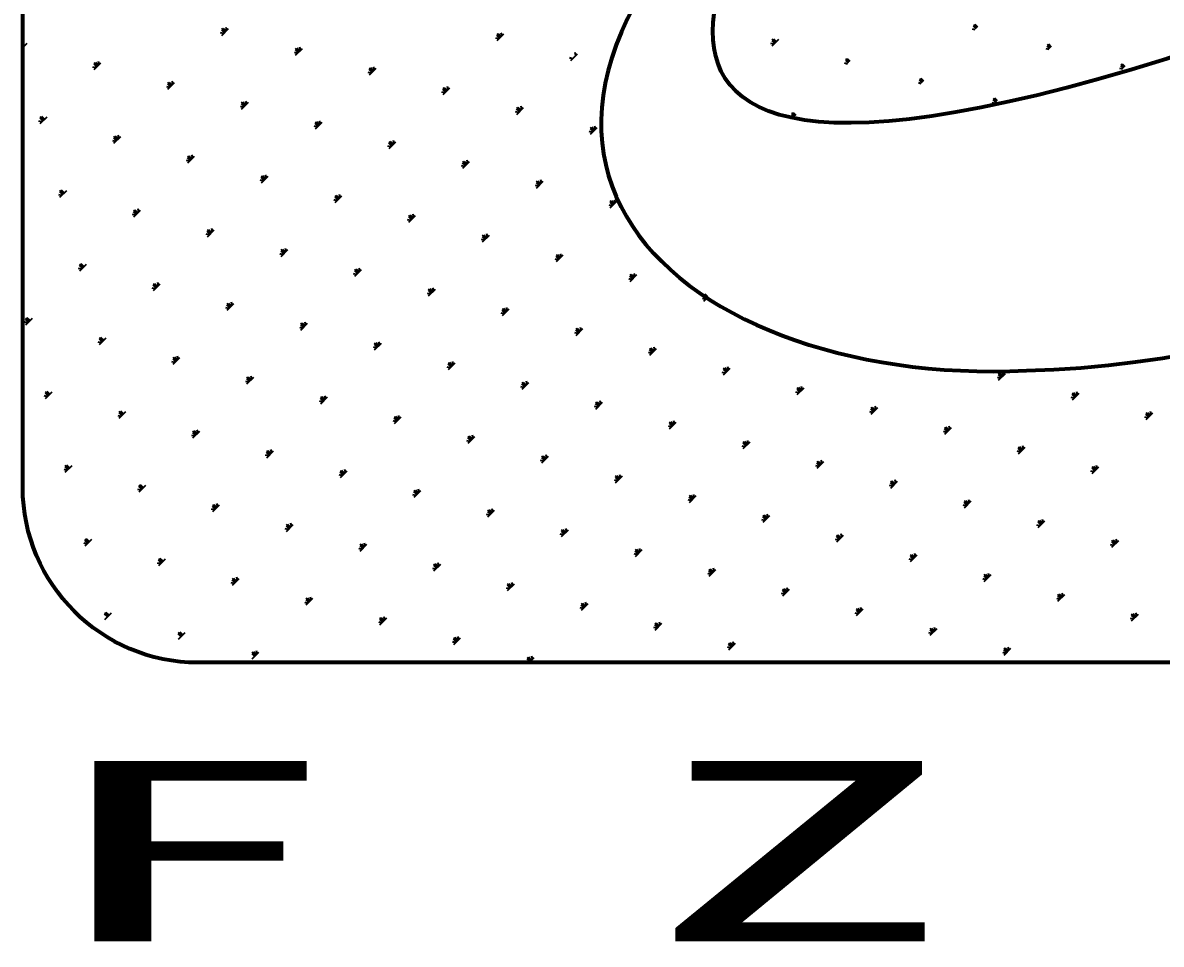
# Model space of a CAD drawing. Extents: x 962303 to 1579583, y -174742 to 224716.
# Drawn here: x 1572722 to 1574121, y 134987 to 136120 of the extents above; entities that cross this region are included whole.
import ezdxf

# ---------------------------------------------------------------- set-up
doc = ezdxf.new("R2010")
doc.units = 0
doc.header["$LTSCALE"] = 1000
doc.header["$MEASUREMENT"] = 0
doc.layers.add('PUB_TITLE', color=4, linetype='Continuous')
doc.styles.add('STYLE1', font='simhei.ttf', dxfattribs={"width": 0.8})

msp = doc.modelspace()

# ---------------------------------------------------------------- linework, layer by layer
at = {"layer": 'PUB_TITLE', "color": 4}
for p, q in [((1572972, 136110), (1572968.7, 136113.3)), ((1572973.1, 136111), (1572972.1, 136114.6)), ((1573893.5, 136112.7), (1573890.2, 136116)), ((1573894.5, 136113.7), (1573890.4, 136117.8)), ((1573895.6, 136114.7), (1573892.2, 136118.1)), ((1572968.9, 136106.9), (1572965.3, 136107.8)), ((1572970, 136107.9), (1572966.6, 136111.2)), ((1572971, 136108.9), (1572966.9, 136113.1)), ((1572966.9, 136104.8), (1572975.1, 136113.1)), ((1573307, 136100.4), (1573303.3, 136101.3)), ((1573308, 136101.4), (1573304.7, 136104.7)), ((1573309, 136102.4), (1573304.9, 136106.6)), ((1573304.9, 136098.3), (1573313.2, 136106.6)), ((1573310.1, 136103.5), (1573306.7, 136106.8)), ((1573311.1, 136104.5), (1573310.1, 136108.1)), ((1573647.1, 136095.9), (1573642.9, 136100.1)), ((1573642.9, 136091.8), (1573651.2, 136100.1)), ((1573648.1, 136097), (1573644.8, 136100.3)), ((1573892.4, 136111.6), (1573888.8, 136112.6)), ((1572722.2, 136089.8), (1572727.7, 136095.3)), ((1572724.6, 136092.2), (1572722.2, 136094.6)), ((1572723.5, 136091.2), (1572722.2, 136092.5)), ((1572722.5, 136090.1), (1572722.2, 136090.4)), ((1573060.5, 136083.6), (1573057.2, 136087)), ((1573061.6, 136084.7), (1573057.4, 136088.8)), ((1573057.4, 136080.5), (1573065.7, 136088.8)), ((1573062.6, 136085.7), (1573059.3, 136089)), ((1573063.6, 136086.7), (1573062.7, 136090.4)), ((1573645, 136093.9), (1573641.4, 136094.8)), ((1573646, 136094.9), (1573642.7, 136098.2)), ((1573983, 136087.4), (1573979.4, 136088.3)), ((1573984.1, 136088.4), (1573980.7, 136091.7)), ((1573985.1, 136089.4), (1573981, 136093.6)), ((1573986.1, 136090.5), (1573982.8, 136093.8)), ((1572815.1, 136067.9), (1572811.8, 136071.3)), ((1572816.2, 136069), (1572815.2, 136072.6)), ((1573059.5, 136082.6), (1573055.9, 136083.6)), ((1573397.5, 136076.1), (1573393.9, 136077.1)), ((1573395.5, 136074), (1573403.7, 136082.3)), ((1573401.7, 136080.2), (1573400.7, 136083.9)), ((1573736.6, 136070.6), (1573733.3, 136073.9)), ((1573737.6, 136071.7), (1573733.5, 136075.8)), ((1573738.7, 136072.7), (1573735.4, 136076)), ((1572812, 136064.8), (1572808.4, 136065.8)), ((1572813.1, 136065.9), (1572809.8, 136069.2)), ((1572814.1, 136066.9), (1572810, 136071.1)), ((1572810, 136062.8), (1572818.3, 136071.1)), ((1573150.1, 136058.3), (1573146.5, 136059.3)), ((1573151.1, 136059.4), (1573147.8, 136062.7)), ((1573152.1, 136060.4), (1573148, 136064.5)), ((1573148, 136056.3), (1573156.3, 136064.5)), ((1573153.2, 136061.4), (1573149.9, 136064.8)), ((1573154.2, 136062.5), (1573153.2, 136066.1)), ((1573735.6, 136069.6), (1573731.9, 136070.6)), ((1574073.6, 136063.1), (1574070, 136064.1)), ((1574074.6, 136064.1), (1574071.3, 136067.4)), ((1574075.7, 136065.2), (1574071.5, 136069.3)), ((1574076.7, 136066.2), (1574073.4, 136069.5)), ((1572903.7, 136041.6), (1572900.3, 136044.9)), ((1572904.7, 136042.6), (1572900.5, 136046.8)), ((1572900.5, 136038.5), (1572908.8, 136046.8)), ((1572905.7, 136043.7), (1572902.4, 136047)), ((1572906.8, 136044.7), (1572905.8, 136048.3)), ((1573826.1, 136045.3), (1573822.5, 136046.3)), ((1573827.2, 136046.4), (1573823.9, 136049.7)), ((1573828.2, 136047.4), (1573824.1, 136051.5)), ((1573829.2, 136048.4), (1573825.9, 136051.8)), ((1572902.6, 136040.6), (1572899, 136041.5)), ((1573240.7, 136034.1), (1573237, 136035)), ((1573241.7, 136035.1), (1573238.4, 136038.4)), ((1573242.7, 136036.1), (1573238.6, 136040.3)), ((1573238.6, 136032), (1573246.9, 136040.3)), ((1573243.8, 136037.2), (1573240.4, 136040.5)), ((1573244.8, 136038.2), (1573243.8, 136041.8)), ((1572993.2, 136016.3), (1572989.6, 136017.3)), ((1572994.2, 136017.3), (1572990.9, 136020.6)), ((1572995.3, 136018.4), (1572991.1, 136022.5)), ((1572991.1, 136014.2), (1572999.4, 136022.5)), ((1572996.3, 136019.4), (1572993, 136022.7)), ((1572997.3, 136020.4), (1572996.4, 136024.1)), ((1573333.3, 136011.9), (1573329.2, 136016)), ((1573329.2, 136007.7), (1573337.4, 136016)), ((1573334.3, 136012.9), (1573331, 136016.2)), ((1573335.4, 136013.9), (1573334.4, 136017.6)), ((1573916.7, 136021.1), (1573913.1, 136022)), ((1573917.8, 136022.1), (1573914.4, 136025.4)), ((1573918.8, 136023.1), (1573914.6, 136027.3)), ((1573919.8, 136024.2), (1573916.5, 136027.5)), ((1572746.8, 135999.6), (1572743.5, 136002.9)), ((1572747.8, 136000.6), (1572743.7, 136004.7)), ((1572743.7, 135996.5), (1572752, 136004.7)), ((1572748.8, 136001.6), (1572745.5, 136005)), ((1573331.2, 136009.8), (1573327.6, 136010.8)), ((1573332.3, 136010.8), (1573328.9, 136014.1)), ((1573669.3, 136003.3), (1573665.6, 136004.3)), ((1573670.3, 136004.3), (1573667, 136007.6)), ((1573671.3, 136005.4), (1573667.2, 136009.5)), ((1573672.4, 136006.4), (1573669.1, 136009.7)), ((1572745.7, 135998.5), (1572742.1, 135999.5)), ((1573083.8, 135992), (1573080.1, 135993)), ((1573084.8, 135993.1), (1573081.5, 135996.4)), ((1573085.8, 135994.1), (1573081.7, 135998.2)), ((1573081.7, 135990), (1573090, 135998.2)), ((1573086.9, 135995.1), (1573083.6, 135998.5)), ((1573087.9, 135996.2), (1573086.9, 135999.8)), ((1573422.8, 135986.6), (1573419.5, 135989.9)), ((1573423.9, 135987.6), (1573419.7, 135991.7)), ((1573419.7, 135983.5), (1573428, 135991.7)), ((1573424.9, 135988.6), (1573421.6, 135991.9)), ((1573425.9, 135989.7), (1573425, 135993.3)), ((1572836.3, 135974.3), (1572832.7, 135975.2)), ((1572837.3, 135975.3), (1572834, 135978.6)), ((1572838.4, 135976.3), (1572834.2, 135980.5)), ((1572834.2, 135972.2), (1572842.5, 135980.5)), ((1572839.4, 135977.4), (1572836.1, 135980.7)), ((1572840.5, 135978.4), (1572839.5, 135982)), ((1573176.4, 135969.8), (1573172.3, 135974)), ((1573172.3, 135965.7), (1573180.6, 135974)), ((1573177.5, 135970.9), (1573174.1, 135974.2)), ((1573178.5, 135971.9), (1573177.5, 135975.5)), ((1573421.8, 135985.5), (1573418.2, 135986.5)), ((1573174.3, 135967.8), (1573170.7, 135968.7)), ((1573175.4, 135968.8), (1573172.1, 135972.1)), ((1572926.9, 135950), (1572923.3, 135951)), ((1572927.9, 135951), (1572924.6, 135954.3)), ((1572929, 135952.1), (1572924.8, 135956.2)), ((1572924.8, 135947.9), (1572933.1, 135956.2)), ((1572930, 135953.1), (1572926.7, 135956.4)), ((1572931, 135954.1), (1572930.1, 135957.8)), ((1573266, 135944.5), (1573262.6, 135947.8)), ((1573267, 135945.6), (1573262.8, 135949.7)), ((1573262.8, 135941.4), (1573271.1, 135949.7)), ((1573268, 135946.6), (1573264.7, 135949.9)), ((1573269.1, 135947.6), (1573268.1, 135951.3)), ((1573019.5, 135927.8), (1573015.4, 135931.9)), ((1573015.4, 135923.6), (1573023.7, 135931.9)), ((1573020.6, 135928.8), (1573017.3, 135932.1)), ((1573021.6, 135929.9), (1573020.6, 135933.5)), ((1573264.9, 135943.5), (1573261.3, 135944.5)), ((1573017.5, 135925.7), (1573013.8, 135926.7)), ((1573018.5, 135926.8), (1573015.2, 135930.1)), ((1573355.5, 135919.2), (1573351.9, 135920.2)), ((1573356.5, 135920.3), (1573353.2, 135923.6)), ((1573357.6, 135921.3), (1573353.4, 135925.4)), ((1573353.4, 135917.1), (1573361.7, 135925.4)), ((1573358.6, 135922.3), (1573355.3, 135925.6)), ((1573359.6, 135923.4), (1573358.7, 135927)), ((1572770, 135908), (1572766.4, 135908.9)), ((1572771, 135909), (1572767.7, 135912.3)), ((1572772.1, 135910), (1572767.9, 135914.2)), ((1572767.9, 135905.9), (1572776.2, 135914.2)), ((1572773.1, 135911.1), (1572769.8, 135914.4)), ((1573109.1, 135902.5), (1573105.8, 135905.8)), ((1573110.1, 135903.5), (1573106, 135907.7)), ((1573106, 135899.4), (1573114.3, 135907.7)), ((1573111.1, 135904.6), (1573107.8, 135907.9)), ((1573112.2, 135905.6), (1573111.2, 135909.2)), ((1572862.7, 135885.8), (1572858.5, 135889.9)), ((1572858.5, 135881.6), (1572866.8, 135889.9)), ((1572863.7, 135886.8), (1572860.4, 135890.1)), ((1572864.7, 135887.8), (1572863.8, 135891.5)), ((1573108, 135901.5), (1573104.4, 135902.4)), ((1573446.1, 135894.9), (1573442.4, 135895.9)), ((1573447.1, 135896), (1573443.8, 135899.3)), ((1573448.1, 135897), (1573444, 135901.2)), ((1573444, 135892.9), (1573452.3, 135901.2)), ((1573449.2, 135898.1), (1573445.9, 135901.4)), ((1573450.2, 135899.1), (1573449.2, 135902.7)), ((1572860.6, 135883.7), (1572857, 135884.7)), ((1572861.6, 135884.7), (1572858.3, 135888)), ((1573198.6, 135877.2), (1573195, 135878.2)), ((1573199.6, 135878.2), (1573196.3, 135881.5)), ((1573200.7, 135879.3), (1573196.5, 135883.4)), ((1573196.5, 135875.1), (1573204.8, 135883.4)), ((1573201.7, 135880.3), (1573198.4, 135883.6)), ((1573202.8, 135881.3), (1573201.8, 135884.9)), ((1572952.2, 135860.5), (1572948.9, 135863.8)), ((1572953.2, 135861.5), (1572949.1, 135865.6)), ((1572949.1, 135857.3), (1572957.4, 135865.6)), ((1572954.3, 135862.5), (1572950.9, 135865.8)), ((1572955.3, 135863.6), (1572954.3, 135867.2)), ((1572951.2, 135859.4), (1572947.5, 135860.4)), ((1573289.2, 135852.9), (1573285.6, 135853.9)), ((1573290.2, 135853.9), (1573286.9, 135857.3)), ((1573291.3, 135855), (1573287.1, 135859.1)), ((1573287.1, 135850.8), (1573295.4, 135859.1)), ((1573292.3, 135856), (1573289, 135859.3)), ((1573293.3, 135857.1), (1573292.4, 135860.7)), ((1573041.7, 135835.1), (1573038.1, 135836.1)), ((1573042.8, 135836.2), (1573039.5, 135839.5)), ((1573043.8, 135837.2), (1573039.7, 135841.4)), ((1573039.7, 135833.1), (1573047.9, 135841.4)), ((1573044.8, 135838.3), (1573041.5, 135841.6)), ((1573045.9, 135839.3), (1573044.9, 135842.9)), ((1573381.8, 135830.7), (1573377.7, 135834.9)), ((1573377.7, 135826.6), (1573386, 135834.9)), ((1573382.9, 135831.8), (1573379.6, 135835.1)), ((1573383.9, 135832.8), (1573382.9, 135836.4)), ((1572795.3, 135818.4), (1572792, 135821.7)), ((1572796.3, 135819.5), (1572792.2, 135823.6)), ((1572792.2, 135815.3), (1572800.5, 135823.6)), ((1572797.4, 135820.5), (1572794.1, 135823.8)), ((1573379.8, 135828.6), (1573376.1, 135829.6)), ((1573380.8, 135829.7), (1573377.5, 135833)), ((1572794.3, 135817.4), (1572790.7, 135818.3)), ((1573132.3, 135810.9), (1573128.7, 135811.8)), ((1573133.3, 135811.9), (1573130, 135815.2)), ((1573134.4, 135812.9), (1573130.2, 135817.1)), ((1573130.2, 135808.8), (1573138.5, 135817.1)), ((1573135.4, 135814), (1573132.1, 135817.3)), ((1573136.5, 135815), (1573135.5, 135818.6)), ((1573471.4, 135805.4), (1573468.1, 135808.7)), ((1573472.4, 135806.4), (1573468.3, 135810.6)), ((1573468.3, 135802.3), (1573476.6, 135810.6)), ((1573473.4, 135807.5), (1573470.1, 135810.8)), ((1573474.5, 135808.5), (1573473.5, 135812.1)), ((1572884.8, 135793.1), (1572881.2, 135794.1)), ((1572885.9, 135794.1), (1572882.6, 135797.5)), ((1572886.9, 135795.2), (1572882.8, 135799.3)), ((1572882.8, 135791), (1572891.1, 135799.3)), ((1572888, 135796.2), (1572884.6, 135799.5)), ((1572889, 135797.3), (1572888, 135800.9)), ((1573225, 135788.7), (1573220.8, 135792.8)), ((1573220.8, 135784.5), (1573229.1, 135792.8)), ((1573226, 135789.7), (1573222.7, 135793)), ((1573227, 135790.8), (1573226.1, 135794.4)), ((1573470.3, 135804.4), (1573466.7, 135805.3)), ((1573222.9, 135786.6), (1573219.3, 135787.6)), ((1573223.9, 135787.6), (1573220.6, 135791)), ((1573560.9, 135780.1), (1573557.3, 135781.1)), ((1573562, 135781.1), (1573558.6, 135784.5)), ((1573563, 135782.2), (1573558.8, 135786.3)), ((1573558.8, 135778), (1573562.9, 135782.1)), ((1573564, 135783.2), (1573560.7, 135786.5)), ((1572975.4, 135768.8), (1572971.8, 135769.8)), ((1572976.5, 135769.9), (1572973.1, 135773.2)), ((1572977.5, 135770.9), (1572973.4, 135775.1)), ((1572973.4, 135766.8), (1572981.6, 135775.1)), ((1572978.5, 135771.9), (1572975.2, 135775.3)), ((1572979.6, 135773), (1572978.6, 135776.6)), ((1573314.5, 135763.4), (1573311.2, 135766.7)), ((1573315.5, 135764.4), (1573311.4, 135768.6)), ((1573311.4, 135760.3), (1573319.7, 135768.6)), ((1573316.6, 135765.4), (1573313.3, 135768.8)), ((1573317.6, 135766.5), (1573316.6, 135770.1)), ((1572728, 135751.1), (1572724.3, 135752)), ((1572729, 135752.1), (1572725.7, 135755.4)), ((1572730, 135753.1), (1572725.9, 135757.3)), ((1572725.9, 135749), (1572734.2, 135757.3)), ((1572731.1, 135754.2), (1572727.8, 135757.5)), ((1573068.1, 135746.6), (1573063.9, 135750.8)), ((1573063.9, 135742.5), (1573072.2, 135750.8)), ((1573069.1, 135747.7), (1573065.8, 135751)), ((1573070.1, 135748.7), (1573069.2, 135752.3)), ((1573313.5, 135762.3), (1573309.8, 135763.3)), ((1573066, 135744.6), (1573062.4, 135745.5)), ((1573067, 135745.6), (1573063.7, 135748.9)), ((1573404, 135738.1), (1573400.4, 135739)), ((1573405.1, 135739.1), (1573401.8, 135742.4)), ((1573406.1, 135740.1), (1573402, 135744.3)), ((1573402, 135736), (1573410.3, 135744.3)), ((1573407.1, 135741.2), (1573403.8, 135744.5)), ((1573408.2, 135742.2), (1573407.2, 135745.8)), ((1572818.5, 135726.8), (1572814.9, 135727.8)), ((1572819.6, 135727.8), (1572816.3, 135731.2)), ((1572820.6, 135728.9), (1572816.5, 135733)), ((1572816.5, 135724.7), (1572824.8, 135733)), ((1572821.7, 135729.9), (1572818.3, 135733.2)), ((1573157.6, 135721.3), (1573154.3, 135724.7)), ((1573158.6, 135722.4), (1573154.5, 135726.5)), ((1573154.5, 135718.2), (1573162.8, 135726.5)), ((1573159.7, 135723.4), (1573156.4, 135726.7)), ((1573160.7, 135724.4), (1573159.8, 135728.1)), ((1573498.8, 135717.9), (1573497.8, 135721.6)), ((1572911.2, 135704.6), (1572907, 135708.7)), ((1572907, 135700.5), (1572915.3, 135708.7)), ((1572912.2, 135705.6), (1572908.9, 135709)), ((1572913.3, 135706.7), (1572912.3, 135710.3)), ((1573156.6, 135720.3), (1573153, 135721.3)), ((1573494.6, 135713.8), (1573491, 135714.8)), ((1573495.6, 135714.8), (1573492.3, 135718.1)), ((1573496.7, 135715.9), (1573492.5, 135720)), ((1573492.5, 135711.7), (1573500.8, 135720)), ((1573497.7, 135716.9), (1573494.4, 135720.2)), ((1572909.1, 135702.5), (1572905.5, 135703.5)), ((1572910.2, 135703.6), (1572906.8, 135706.9)), ((1573247.2, 135696), (1573243.5, 135697)), ((1573248.2, 135697.1), (1573244.9, 135700.4)), ((1573249.2, 135698.1), (1573245.1, 135702.2)), ((1573245.1, 135694), (1573253.4, 135702.2)), ((1573250.3, 135699.1), (1573246.9, 135702.5)), ((1573251.3, 135700.2), (1573250.3, 135703.8)), ((1573586.2, 135690.6), (1573582.9, 135693.9)), ((1573587.3, 135691.6), (1573583.1, 135695.7)), ((1573583.1, 135687.5), (1573591.4, 135695.7)), ((1573588.3, 135692.6), (1573585, 135696)), ((1573589.3, 135693.7), (1573588.4, 135697.3)), ((1573000.7, 135679.3), (1572997.4, 135682.6)), ((1573001.8, 135680.3), (1572997.6, 135684.5)), ((1572997.6, 135676.2), (1573005.9, 135684.5)), ((1573002.8, 135681.4), (1572999.5, 135684.7)), ((1573003.8, 135682.4), (1573002.9, 135686)), ((1573585.2, 135689.5), (1573581.6, 135690.5)), ((1573923.2, 135683), (1573919.6, 135684)), ((1573924.3, 135684.1), (1573920.9, 135687.4)), ((1573925.3, 135685.1), (1573921.1, 135689.2)), ((1573921.1, 135681), (1573929.4, 135689.2)), ((1573926.3, 135686.1), (1573923, 135689.4)), ((1573927.4, 135687.2), (1573926.4, 135690.8)), ((1572754.3, 135662.6), (1572750.2, 135666.7)), ((1572750.2, 135658.4), (1572758.5, 135666.7)), ((1572755.3, 135663.6), (1572752, 135666.9)), ((1572999.7, 135678.3), (1572996.1, 135679.2)), ((1573337.7, 135671.8), (1573334.1, 135672.7)), ((1573338.8, 135672.8), (1573335.4, 135676.1)), ((1573339.8, 135673.8), (1573335.7, 135678)), ((1573335.7, 135669.7), (1573343.9, 135678)), ((1573340.8, 135674.9), (1573337.5, 135678.2)), ((1573341.9, 135675.9), (1573340.9, 135679.5)), ((1573675.8, 135665.3), (1573672.1, 135666.2)), ((1573676.8, 135666.3), (1573673.5, 135669.6)), ((1573677.8, 135667.3), (1573673.7, 135671.5)), ((1573673.7, 135663.2), (1573682, 135671.5)), ((1573678.9, 135668.4), (1573675.6, 135671.7)), ((1573679.9, 135669.4), (1573678.9, 135673)), ((1574017.9, 135662.9), (1574017, 135666.5)), ((1572752.2, 135660.5), (1572748.6, 135661.5)), ((1572753.3, 135661.5), (1572750, 135664.8)), ((1573090.3, 135654), (1573086.6, 135655)), ((1573091.3, 135655), (1573088, 135658.3)), ((1573092.3, 135656.1), (1573088.2, 135660.2)), ((1573088.2, 135651.9), (1573096.5, 135660.2)), ((1573093.4, 135657.1), (1573090.1, 135660.4)), ((1573094.4, 135658.1), (1573093.4, 135661.8)), ((1573429.3, 135648.5), (1573426, 135651.8)), ((1573430.4, 135649.6), (1573426.2, 135653.7)), ((1573426.2, 135645.4), (1573434.5, 135653.7)), ((1573431.4, 135650.6), (1573428.1, 135653.9)), ((1573432.4, 135651.6), (1573431.5, 135655.3)), ((1574013.8, 135658.8), (1574010.2, 135659.7)), ((1574014.8, 135659.8), (1574011.5, 135663.1)), ((1574015.9, 135660.8), (1574011.7, 135665)), ((1574011.7, 135656.7), (1574020, 135665)), ((1574016.9, 135661.9), (1574013.6, 135665.2)), ((1572843.8, 135637.3), (1572840.5, 135640.6)), ((1572844.9, 135638.3), (1572840.7, 135642.4)), ((1572840.7, 135634.2), (1572849, 135642.4)), ((1572845.9, 135639.3), (1572842.6, 135642.7)), ((1573428.3, 135647.5), (1573424.7, 135648.5)), ((1573766.3, 135641), (1573762.7, 135642)), ((1573767.4, 135642), (1573764.1, 135645.3)), ((1573768.4, 135643.1), (1573764.3, 135647.2)), ((1573764.3, 135638.9), (1573772.6, 135647.2)), ((1573769.4, 135644.1), (1573766.1, 135647.4)), ((1573770.5, 135645.1), (1573769.5, 135648.8)), ((1574105.4, 135635.5), (1574102.1, 135638.8)), ((1574106.4, 135636.6), (1574102.3, 135640.7)), ((1574102.3, 135632.4), (1574110.6, 135640.7)), ((1574107.5, 135637.6), (1574104.2, 135640.9)), ((1574108.5, 135638.6), (1574107.5, 135642.3)), ((1572842.8, 135636.2), (1572839.2, 135637.2)), ((1573180.8, 135629.7), (1573177.2, 135630.7)), ((1573181.9, 135630.8), (1573178.6, 135634.1)), ((1573182.9, 135631.8), (1573178.8, 135635.9)), ((1573178.8, 135627.7), (1573187.1, 135635.9)), ((1573184, 135632.8), (1573180.6, 135636.1)), ((1573185, 135633.9), (1573184, 135637.5)), ((1573518.9, 135623.2), (1573515.3, 135624.2)), ((1573519.9, 135624.3), (1573516.6, 135627.6)), ((1573521, 135625.3), (1573516.8, 135629.4)), ((1573516.8, 135621.1), (1573525.1, 135629.4)), ((1573522, 135626.3), (1573518.7, 135629.6)), ((1573523, 135627.4), (1573522.1, 135631)), ((1573861.1, 135620.9), (1573860.1, 135624.5)), ((1574104.4, 135634.5), (1574100.7, 135635.5)), ((1572933.4, 135612), (1572929.8, 135612.9)), ((1572934.4, 135613), (1572931.1, 135616.3)), ((1572935.5, 135614), (1572931.3, 135618.2)), ((1572931.3, 135609.9), (1572939.6, 135618.2)), ((1572936.5, 135615.1), (1572933.2, 135618.4)), ((1572937.5, 135616.1), (1572936.6, 135619.7)), ((1573272.5, 135606.5), (1573269.1, 135609.8)), ((1573273.5, 135607.5), (1573269.4, 135611.7)), ((1573269.4, 135603.4), (1573277.6, 135611.7)), ((1573274.5, 135608.6), (1573271.2, 135611.9)), ((1573275.6, 135609.6), (1573274.6, 135613.2)), ((1573856.9, 135616.7), (1573853.3, 135617.7)), ((1573857.9, 135617.8), (1573854.6, 135621.1)), ((1573859, 135618.8), (1573854.8, 135622.9)), ((1573854.8, 135614.6), (1573863.1, 135622.9)), ((1573860, 135619.8), (1573856.7, 135623.1)), ((1573271.4, 135605.5), (1573267.8, 135606.4)), ((1573609.5, 135599), (1573605.8, 135599.9)), ((1573610.5, 135600), (1573607.2, 135603.3)), ((1573611.5, 135601), (1573607.4, 135605.2)), ((1573607.4, 135596.9), (1573615.7, 135605.2)), ((1573612.6, 135602.1), (1573609.2, 135605.4)), ((1573613.6, 135603.1), (1573612.6, 135606.7)), ((1573948.5, 135593.5), (1573945.2, 135596.8)), ((1573949.6, 135594.5), (1573945.4, 135598.7)), ((1573945.4, 135590.4), (1573953.7, 135598.7)), ((1573950.6, 135595.6), (1573947.3, 135598.9)), ((1573951.6, 135596.6), (1573950.7, 135600.2)), ((1573024, 135587.7), (1573020.3, 135588.7)), ((1573025, 135588.7), (1573021.7, 135592)), ((1573026, 135589.8), (1573021.9, 135593.9)), ((1573021.9, 135585.6), (1573030.2, 135593.9)), ((1573027.1, 135590.8), (1573023.8, 135594.1)), ((1573028.1, 135591.8), (1573027.1, 135595.5)), ((1573362, 135581.2), (1573358.4, 135582.2)), ((1573363, 135582.2), (1573359.7, 135585.5)), ((1573364.1, 135583.3), (1573359.9, 135587.4)), ((1573359.9, 135579.1), (1573368.2, 135587.4)), ((1573365.1, 135584.3), (1573361.8, 135587.6)), ((1573366.1, 135585.3), (1573365.2, 135589)), ((1573704.2, 135578.8), (1573703.2, 135582.4)), ((1573947.5, 135592.4), (1573943.9, 135593.4)), ((1572776.5, 135569.9), (1572772.9, 135570.9)), ((1572777.5, 135571), (1572774.2, 135574.3)), ((1572778.6, 135572), (1572774.4, 135576.1)), ((1572774.4, 135567.8), (1572782.7, 135576.1)), ((1572779.6, 135573), (1572776.3, 135576.3)), ((1573115.6, 135564.5), (1573112.3, 135567.8)), ((1573116.6, 135565.5), (1573112.5, 135569.6)), ((1573112.5, 135561.3), (1573120.8, 135569.6)), ((1573117.6, 135566.5), (1573114.3, 135569.8)), ((1573118.7, 135567.6), (1573117.7, 135571.2)), ((1573700, 135574.7), (1573696.4, 135575.7)), ((1573701.1, 135575.7), (1573697.8, 135579)), ((1573702.1, 135576.8), (1573698, 135580.9)), ((1573698, 135572.6), (1573706.2, 135580.9)), ((1573703.1, 135577.8), (1573699.8, 135581.1)), ((1574038.1, 135568.2), (1574034.4, 135569.1)), ((1574039.1, 135569.2), (1574035.8, 135572.5)), ((1574040.1, 135570.3), (1574036, 135574.4)), ((1574036, 135566.1), (1574044.3, 135574.4)), ((1574041.2, 135571.3), (1574037.9, 135574.6)), ((1574042.2, 135572.3), (1574041.2, 135575.9)), ((1573114.5, 135563.4), (1573110.9, 135564.4)), ((1573452.6, 135556.9), (1573449, 135557.9)), ((1573453.6, 135558), (1573450.3, 135561.3)), ((1573454.6, 135559), (1573450.5, 135563.1)), ((1573450.5, 135554.8), (1573458.8, 135563.1)), ((1573455.7, 135560), (1573452.4, 135563.3)), ((1573456.7, 135561.1), (1573455.7, 135564.7)), ((1573791.6, 135551.4), (1573788.3, 135554.8)), ((1573792.7, 135552.5), (1573788.5, 135556.6)), ((1573788.5, 135548.3), (1573796.8, 135556.6)), ((1573793.7, 135553.5), (1573790.4, 135556.8)), ((1573794.8, 135554.6), (1573793.8, 135558.2)), ((1572867.1, 135545.7), (1572863.5, 135546.6)), ((1572868.1, 135546.7), (1572864.8, 135550)), ((1572869.2, 135547.7), (1572865, 135551.9)), ((1572865, 135543.6), (1572873.3, 135551.9)), ((1572870.2, 135548.8), (1572866.9, 135552.1)), ((1573205.1, 135539.1), (1573201.5, 135540.1)), ((1573206.2, 135540.2), (1573202.8, 135543.5)), ((1573207.2, 135541.2), (1573203, 135545.4)), ((1573203, 135537.1), (1573211.3, 135545.4)), ((1573208.2, 135542.3), (1573204.9, 135545.6)), ((1573209.3, 135543.3), (1573208.3, 135546.9)), ((1573547.3, 135536.8), (1573546.3, 135540.4)), ((1573790.6, 135550.4), (1573787, 135551.4)), ((1572958.7, 135522.4), (1572955.4, 135525.7)), ((1572959.7, 135523.5), (1572955.6, 135527.6)), ((1572955.6, 135519.3), (1572963.9, 135527.6)), ((1572960.8, 135524.5), (1572957.5, 135527.8)), ((1572961.8, 135525.5), (1572960.8, 135529.1)), ((1573543.2, 135532.6), (1573539.5, 135533.6)), ((1573544.2, 135533.7), (1573540.9, 135537)), ((1573545.2, 135534.7), (1573541.1, 135538.9)), ((1573541.1, 135530.6), (1573549.4, 135538.9)), ((1573546.3, 135535.8), (1573542.9, 135539.1)), ((1573881.2, 135526.1), (1573877.6, 135527.1)), ((1573882.2, 135527.2), (1573878.9, 135530.5)), ((1573883.3, 135528.2), (1573879.1, 135532.4)), ((1573879.1, 135524.1), (1573887.4, 135532.4)), ((1573884.3, 135529.3), (1573881, 135532.6)), ((1573885.3, 135530.3), (1573884.4, 135533.9)), ((1572957.7, 135521.4), (1572954, 135522.4)), ((1573295.7, 135514.9), (1573292.1, 135515.8)), ((1573296.7, 135515.9), (1573293.4, 135519.2)), ((1573297.8, 135517), (1573293.6, 135521.1)), ((1573293.6, 135512.8), (1573301.9, 135521.1)), ((1573298.8, 135518), (1573295.5, 135521.3)), ((1573299.8, 135519), (1573298.9, 135522.6)), ((1573634.8, 135509.4), (1573631.4, 135512.7)), ((1573635.8, 135510.4), (1573631.7, 135514.6)), ((1573631.7, 135506.3), (1573639.9, 135514.6)), ((1573636.8, 135511.5), (1573633.5, 135514.8)), ((1573637.9, 135512.5), (1573636.9, 135516.1)), ((1573048.2, 135497.1), (1573044.6, 135498.1)), ((1573049.3, 135498.1), (1573046, 135501.5)), ((1573050.3, 135499.2), (1573046.2, 135503.3)), ((1573046.2, 135495), (1573054.5, 135503.3)), ((1573051.3, 135500.2), (1573048, 135503.5)), ((1573052.4, 135501.3), (1573051.4, 135504.9)), ((1573390.4, 135494.8), (1573389.4, 135498.4)), ((1573633.7, 135508.4), (1573630.1, 135509.3)), ((1573971.8, 135501.9), (1573968.1, 135502.8)), ((1573972.8, 135502.9), (1573969.5, 135506.2)), ((1573973.8, 135503.9), (1573969.7, 135508.1)), ((1573969.7, 135499.8), (1573978, 135508.1)), ((1573974.9, 135505), (1573971.6, 135508.3)), ((1573975.9, 135506), (1573974.9, 135509.6)), ((1572802.8, 135481.4), (1572798.7, 135485.6)), ((1572798.7, 135477.3), (1572807, 135485.6)), ((1572803.9, 135482.5), (1572800.6, 135485.8)), ((1573386.3, 135490.6), (1573382.6, 135491.6)), ((1573387.3, 135491.6), (1573384, 135495)), ((1573388.3, 135492.7), (1573384.2, 135496.8)), ((1573384.2, 135488.5), (1573392.5, 135496.8)), ((1573389.4, 135493.7), (1573386.1, 135497)), ((1573724.3, 135484.1), (1573720.7, 135485.1)), ((1573725.3, 135485.1), (1573722, 135488.5)), ((1573726.4, 135486.2), (1573722.2, 135490.3)), ((1573722.2, 135482), (1573730.5, 135490.3)), ((1573727.4, 135487.2), (1573724.1, 135490.5)), ((1573728.4, 135488.3), (1573727.5, 135491.9)), ((1574064.4, 135479.7), (1574060.3, 135483.8)), ((1574060.3, 135475.5), (1574068.6, 135483.8)), ((1574065.4, 135480.7), (1574062.1, 135484)), ((1574066.5, 135481.7), (1574065.5, 135485.4)), ((1572800.8, 135479.3), (1572797.2, 135480.3)), ((1572801.8, 135480.4), (1572798.5, 135483.7)), ((1573138.8, 135472.8), (1573135.2, 135473.8)), ((1573139.8, 135473.9), (1573136.5, 135477.2)), ((1573140.9, 135474.9), (1573136.7, 135479.1)), ((1573136.7, 135470.8), (1573145, 135479.1)), ((1573141.9, 135476), (1573138.6, 135479.3)), ((1573143, 135477), (1573142, 135480.6)), ((1573477.9, 135467.4), (1573474.6, 135470.7)), ((1573478.9, 135468.4), (1573474.8, 135472.6)), ((1573474.8, 135464.3), (1573483.1, 135472.6)), ((1573480, 135469.4), (1573476.6, 135472.8)), ((1573481, 135470.5), (1573480, 135474.1)), ((1574062.3, 135477.6), (1574058.7, 135478.6)), ((1574063.4, 135478.6), (1574060.1, 135482)), ((1572891.4, 135455.1), (1572887.7, 135456)), ((1572892.4, 135456.1), (1572889.1, 135459.4)), ((1572893.4, 135457.1), (1572889.3, 135461.3)), ((1572889.3, 135453), (1572897.6, 135461.3)), ((1572894.5, 135458.2), (1572891.1, 135461.5)), ((1573233.5, 135452.7), (1573232.6, 135456.3)), ((1573476.8, 135466.3), (1573473.2, 135467.3)), ((1573814.9, 135459.8), (1573811.3, 135460.8)), ((1573815.9, 135460.9), (1573812.6, 135464.2)), ((1573816.9, 135461.9), (1573812.8, 135466.1)), ((1573812.8, 135457.8), (1573821.1, 135466.1)), ((1573818, 135462.9), (1573814.7, 135466.3)), ((1573819, 135464), (1573818.1, 135467.6)), ((1573229.4, 135448.6), (1573225.8, 135449.5)), ((1573230.4, 135449.6), (1573227.1, 135452.9)), ((1573231.5, 135450.6), (1573227.3, 135454.8)), ((1573227.3, 135446.5), (1573235.6, 135454.8)), ((1573232.5, 135451.7), (1573229.2, 135455)), ((1573567.4, 135442.1), (1573563.8, 135443)), ((1573568.5, 135443.1), (1573565.1, 135446.4)), ((1573569.5, 135444.1), (1573565.3, 135448.3)), ((1573565.3, 135440), (1573573.6, 135448.3)), ((1573570.5, 135445.2), (1573567.2, 135448.5)), ((1573571.6, 135446.2), (1573570.6, 135449.8)), ((1573908.6, 135438.7), (1573905.2, 135442)), ((1573909.6, 135439.7), (1573908.6, 135443.3)), ((1572981.9, 135430.8), (1572978.3, 135431.8)), ((1572983, 135431.8), (1572979.6, 135435.2)), ((1572984, 135432.9), (1572979.9, 135437)), ((1572979.9, 135428.7), (1572988.1, 135437)), ((1572985, 135433.9), (1572981.7, 135437.2)), ((1572986.1, 135435), (1572985.1, 135438.6)), ((1573321, 135425.3), (1573317.7, 135428.7)), ((1573322, 135426.4), (1573317.9, 135430.5)), ((1573317.9, 135422.2), (1573326.2, 135430.5)), ((1573323.1, 135427.4), (1573319.8, 135430.7)), ((1573324.1, 135428.4), (1573323.1, 135432.1)), ((1573905.5, 135435.6), (1573901.8, 135436.5)), ((1573906.5, 135436.6), (1573903.2, 135439.9)), ((1573907.5, 135437.6), (1573903.4, 135441.8)), ((1573903.4, 135433.5), (1573911.7, 135441.8)), ((1573076.6, 135410.7), (1573075.7, 135414.3)), ((1573320, 135424.3), (1573316.3, 135425.3)), ((1573658, 135417.8), (1573654.4, 135418.8)), ((1573659, 135418.8), (1573655.7, 135422.2)), ((1573660.1, 135419.9), (1573655.9, 135424)), ((1573655.9, 135415.7), (1573664.2, 135424)), ((1573661.1, 135420.9), (1573657.8, 135424.2)), ((1573662.1, 135421.9), (1573661.2, 135425.6)), ((1573997.1, 135412.3), (1573993.7, 135415.6)), ((1573998.1, 135413.4), (1573994, 135417.5)), ((1573994, 135409.2), (1574002.2, 135417.5)), ((1573999.1, 135414.4), (1573995.8, 135417.7)), ((1574000.2, 135415.4), (1573999.2, 135419.1)), ((1573072.5, 135406.5), (1573068.9, 135407.5)), ((1573073.5, 135407.6), (1573070.2, 135410.9)), ((1573074.6, 135408.6), (1573070.4, 135412.8)), ((1573070.4, 135404.5), (1573078.7, 135412.8)), ((1573075.6, 135409.6), (1573072.3, 135413)), ((1573410.5, 135400), (1573406.9, 135401)), ((1573411.6, 135401.1), (1573408.3, 135404.4)), ((1573412.6, 135402.1), (1573408.5, 135406.2)), ((1573408.5, 135398), (1573416.8, 135406.2)), ((1573413.6, 135403.1), (1573410.3, 135406.5)), ((1573414.7, 135404.2), (1573413.7, 135407.8)), ((1573751.7, 135396.6), (1573748.4, 135400)), ((1573752.7, 135397.7), (1573751.7, 135401.3)), ((1573996, 135411.3), (1573992.4, 135412.3)), ((1572826.1, 135389.8), (1572822.8, 135393.1)), ((1572827.1, 135390.8), (1572823, 135395)), ((1572823, 135386.7), (1572831.3, 135395)), ((1572828.2, 135391.9), (1572824.8, 135395.2)), ((1573164.1, 135383.3), (1573160.8, 135386.6)), ((1573165.2, 135384.3), (1573161, 135388.5)), ((1573161, 135380.2), (1573169.3, 135388.5)), ((1573166.2, 135385.4), (1573162.9, 135388.7)), ((1573167.2, 135386.4), (1573166.3, 135390)), ((1573748.6, 135393.5), (1573744.9, 135394.5)), ((1573749.6, 135394.6), (1573746.3, 135397.9)), ((1573750.6, 135395.6), (1573746.5, 135399.7)), ((1573746.5, 135391.5), (1573754.8, 135399.7)), ((1574086.6, 135387), (1574083, 135388)), ((1574087.6, 135388.1), (1574084.3, 135391.4)), ((1574088.7, 135389.1), (1574084.5, 135393.2)), ((1574084.5, 135385), (1574092.8, 135393.2)), ((1574089.7, 135390.1), (1574086.4, 135393.5)), ((1574090.7, 135391.2), (1574089.8, 135394.8)), ((1573163.1, 135382.3), (1573159.5, 135383.2)), ((1573501.1, 135375.8), (1573497.5, 135376.7)), ((1573502.1, 135376.8), (1573498.8, 135380.1)), ((1573503.2, 135377.8), (1573499, 135382)), ((1573499, 135373.7), (1573507.3, 135382)), ((1573504.2, 135378.9), (1573500.9, 135382.2)), ((1573505.3, 135379.9), (1573504.3, 135383.5)), ((1573840.2, 135370.3), (1573836.9, 135373.6)), ((1573841.2, 135371.3), (1573837.1, 135375.5)), ((1573837.1, 135367.2), (1573845.4, 135375.5)), ((1573842.3, 135372.4), (1573838.9, 135375.7)), ((1573843.3, 135373.4), (1573842.3, 135377)), ((1572916.7, 135365.5), (1572913.3, 135368.9)), ((1572917.7, 135366.6), (1572913.6, 135370.7)), ((1572913.6, 135362.4), (1572921.8, 135370.7)), ((1572918.7, 135367.6), (1572915.4, 135370.9)), ((1573253.7, 135358), (1573250, 135359)), ((1573254.7, 135359), (1573251.4, 135362.3)), ((1573255.7, 135360.1), (1573251.6, 135364.2)), ((1573251.6, 135355.9), (1573259.9, 135364.2)), ((1573256.8, 135361.1), (1573253.4, 135364.4)), ((1573257.8, 135362.1), (1573256.8, 135365.8)), ((1573594.8, 135354.6), (1573591.5, 135357.9)), ((1573595.8, 135355.6), (1573594.9, 135359.3)), ((1573839.1, 135369.3), (1573835.5, 135370.2)), ((1573007.2, 135341.3), (1573003.9, 135344.6)), ((1573008.3, 135342.3), (1573004.1, 135346.4)), ((1573004.1, 135338.2), (1573012.4, 135346.4)), ((1573009.3, 135343.3), (1573006, 135346.7)), ((1573010.3, 135344.4), (1573009.4, 135348)), ((1573591.7, 135351.5), (1573588.1, 135352.5)), ((1573592.7, 135352.5), (1573589.4, 135355.8)), ((1573593.8, 135353.6), (1573589.6, 135357.7)), ((1573589.6, 135349.4), (1573597.9, 135357.7)), ((1573929.7, 135345), (1573926.1, 135346)), ((1573930.8, 135346), (1573927.4, 135349.3)), ((1573931.8, 135347.1), (1573927.7, 135351.2)), ((1573927.7, 135342.9), (1573935.9, 135351.2)), ((1573932.8, 135348.1), (1573929.5, 135351.4)), ((1573933.9, 135349.1), (1573932.9, 135352.8)), ((1573344.2, 135333.7), (1573340.6, 135334.7)), ((1573345.3, 135334.8), (1573342, 135338.1)), ((1573346.3, 135335.8), (1573342.2, 135339.9)), ((1573347.3, 135336.8), (1573344, 135340.2)), ((1573344.1, 135333.6), (1573350.4, 135339.9)), ((1573348.4, 135337.9), (1573347.4, 135341.5)), ((1573682.1, 135333.6), (1573682.1, 135333.6)), ((1573685.8, 135333.6), (1573685.4, 135335))]:
    msp.add_line(p, q, dxfattribs=at)
at = {"layer": 'PUB_TITLE', "color": 4, "lineweight": 53}
for points, knots in [([(1573712.5, 136395.1), (1573712.5, 136395.1), (1573180.4, 135764.7), (1574173.2, 136090.7), (1574912.1, 136326.1), (1575569.1, 136890.9), (1575600.9, 137054.7), (1575600.9, 137054.7), (1575513.9, 136715), (1575308.8, 136436.7), (1575287, 136367.6), (1574677.4, 135710.6), (1573955.3, 135692.7), (1573515.7, 135671.6), (1573165.2, 135984.7), (1573712.5, 136395.1)], [0, 0, 0, 0, 1, 1, 1, 2, 2, 2, 3, 3, 3, 4, 4, 4, 5, 5, 5, 5]), ([(1575482.3, 136734.7), (1575482.3, 136145.3), (1575482.3, 135548.7), (1575482.3, 135548.7), (1575482.3, 135430.4), (1575385.5, 135333.6), (1575267.2, 135333.6), (1575267.2, 135333.6), (1572937.3, 135333.6), (1572937.3, 135333.6), (1572819, 135333.6), (1572722.2, 135430.4), (1572722.2, 135548.7), (1572722.2, 135548.7), (1572722.2, 136088.2), (1572722.2, 136648)], [2.493971, 2.493971, 2.493971, 2.493971, 3, 3, 3, 4, 4, 4, 5, 5, 5, 6, 6, 6, 6.481204, 6.481204, 6.481204, 6.481204])]:
    msp.add_open_spline(points, degree=3, knots=knots, dxfattribs=at)

# ---------------------------------------------------------------- texts
at = {"layer": 'PUB_TITLE', "color": 4, "style": 'STYLE1', "width": 2.5}
msp.add_text('F Z S J', height=221.77, dxfattribs=at).set_placement((1572734, 134991))

doc.saveas('drawing.dxf')
